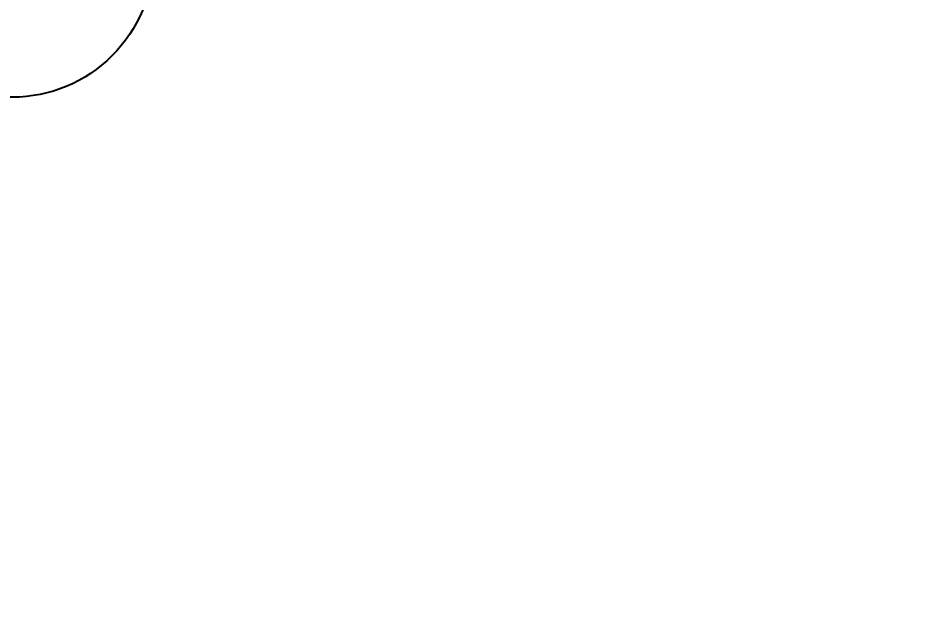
# Model space of a CAD drawing. Header units: millimetres. Extents: x 427 to 2444, y 137 to 817.
# Drawn here: x 1586.85 to 1593.21, y 280.04 to 284.36 of the extents above; entities that cross this region are included whole.
import ezdxf

# ---------------------------------------------------------------- set-up
doc = ezdxf.new("R2010")
doc.units = ezdxf.units.MM
doc.layers.add('LCD_FPC', color=22, linetype='Continuous')
doc.styles.add('标注', font='romand.shx')
doc.dimstyles.new('ISO-25$0', dxfattribs={"dimtxt": 2, "dimasz": 2, "dimexe": 1, "dimexo": 0.3, "dimgap": 0.6, "dimtad": 0, "dimzin": 1, "dimdsep": 46, "dimtxsty": '标注', "dimcen": 0, "dimclrd": 3, "dimclre": 3, "dimclrt": 3, "dimadec": 0, "dimazin": 0, "dimtfac": 1, "dimtmove": 0, "dimatfit": 3, "dimfxl": 1, "dimtolj": 1, "dimarcsym": 0})

# ---------------------------------------------------------------- blocks, each defined once
blk = doc.blocks.new('*D236')
at = {"layer": 'Defpoints', "color": 0}
for p in [(1565.5462, 287.0584), (1566.2703, 239.6884), (1593.2069, 239.6884)]:
    blk.add_point(p, dxfattribs=at)
at = {"layer": 'LCD_FPC', "color": 3, "lineweight": -2}
for p, q in [((1565.8462, 287.0584), (1567.2703, 287.0584)), ((1566.2703, 285.0584), (1566.2703, 271.6651)), ((1566.2703, 241.6884), (1566.2703, 255.0818)), ((1592.9069, 239.6884), (1565.2703, 239.6884))]:
    blk.add_line(p, q, dxfattribs=at)
at = {"layer": 'LCD_FPC', "color": 3}
for points in [[(1565.937, 285.0584), (1566.6036, 285.0584), (1566.2703, 287.0584)], [(1565.937, 241.6884), (1566.6036, 241.6884), (1566.2703, 239.6884)]]:
    blk.add_solid(points, dxfattribs=at)
at = {"layer": 'LCD_FPC', "color": 3, "insert": (1566.2703, 263.3734), "char_height": 2, "attachment_point": 5, "rotation": 90, "style": '标注'}
blk.add_mtext('\\A1;47.37±0.5', dxfattribs=at)

msp = doc.modelspace()

# ---------------------------------------------------------------- linework, layer by layer
at = {"color": 42}
msp.add_lwpolyline([(1589.0162, 287.96044), (1587.80658, 287.96044), (1587.80658, 284.79144, -0.4142136), (1586.80658, 283.79144), (1580.1171, 283.79144, 0.4142136), (1579.1171, 282.79144)], format="xyb", dxfattribs=at)

# ---------------------------------------------------------------- dimensions: what is measured, and where the dimension line sits
at = {"layer": 'LCD_FPC'}
dim = msp.add_linear_dim(base=(1566.27031, 239.68844), p1=(1565.54615, 287.05844), p2=(1593.20685, 239.68844), angle=90, dimstyle='ISO-25$0', override={"dimgap": 0.625, "dimtol": 1, "dimlim": 0, "dimtp": 0.5, "dimtm": 0.5, "dimfxl": 0.8}, dxfattribs=at)
dim.commit()
dim.dimension.update_dxf_attribs({"geometry": '*D236', "text_midpoint": (1566.27031, 263.37344)})

doc.saveas('drawing.dxf')
